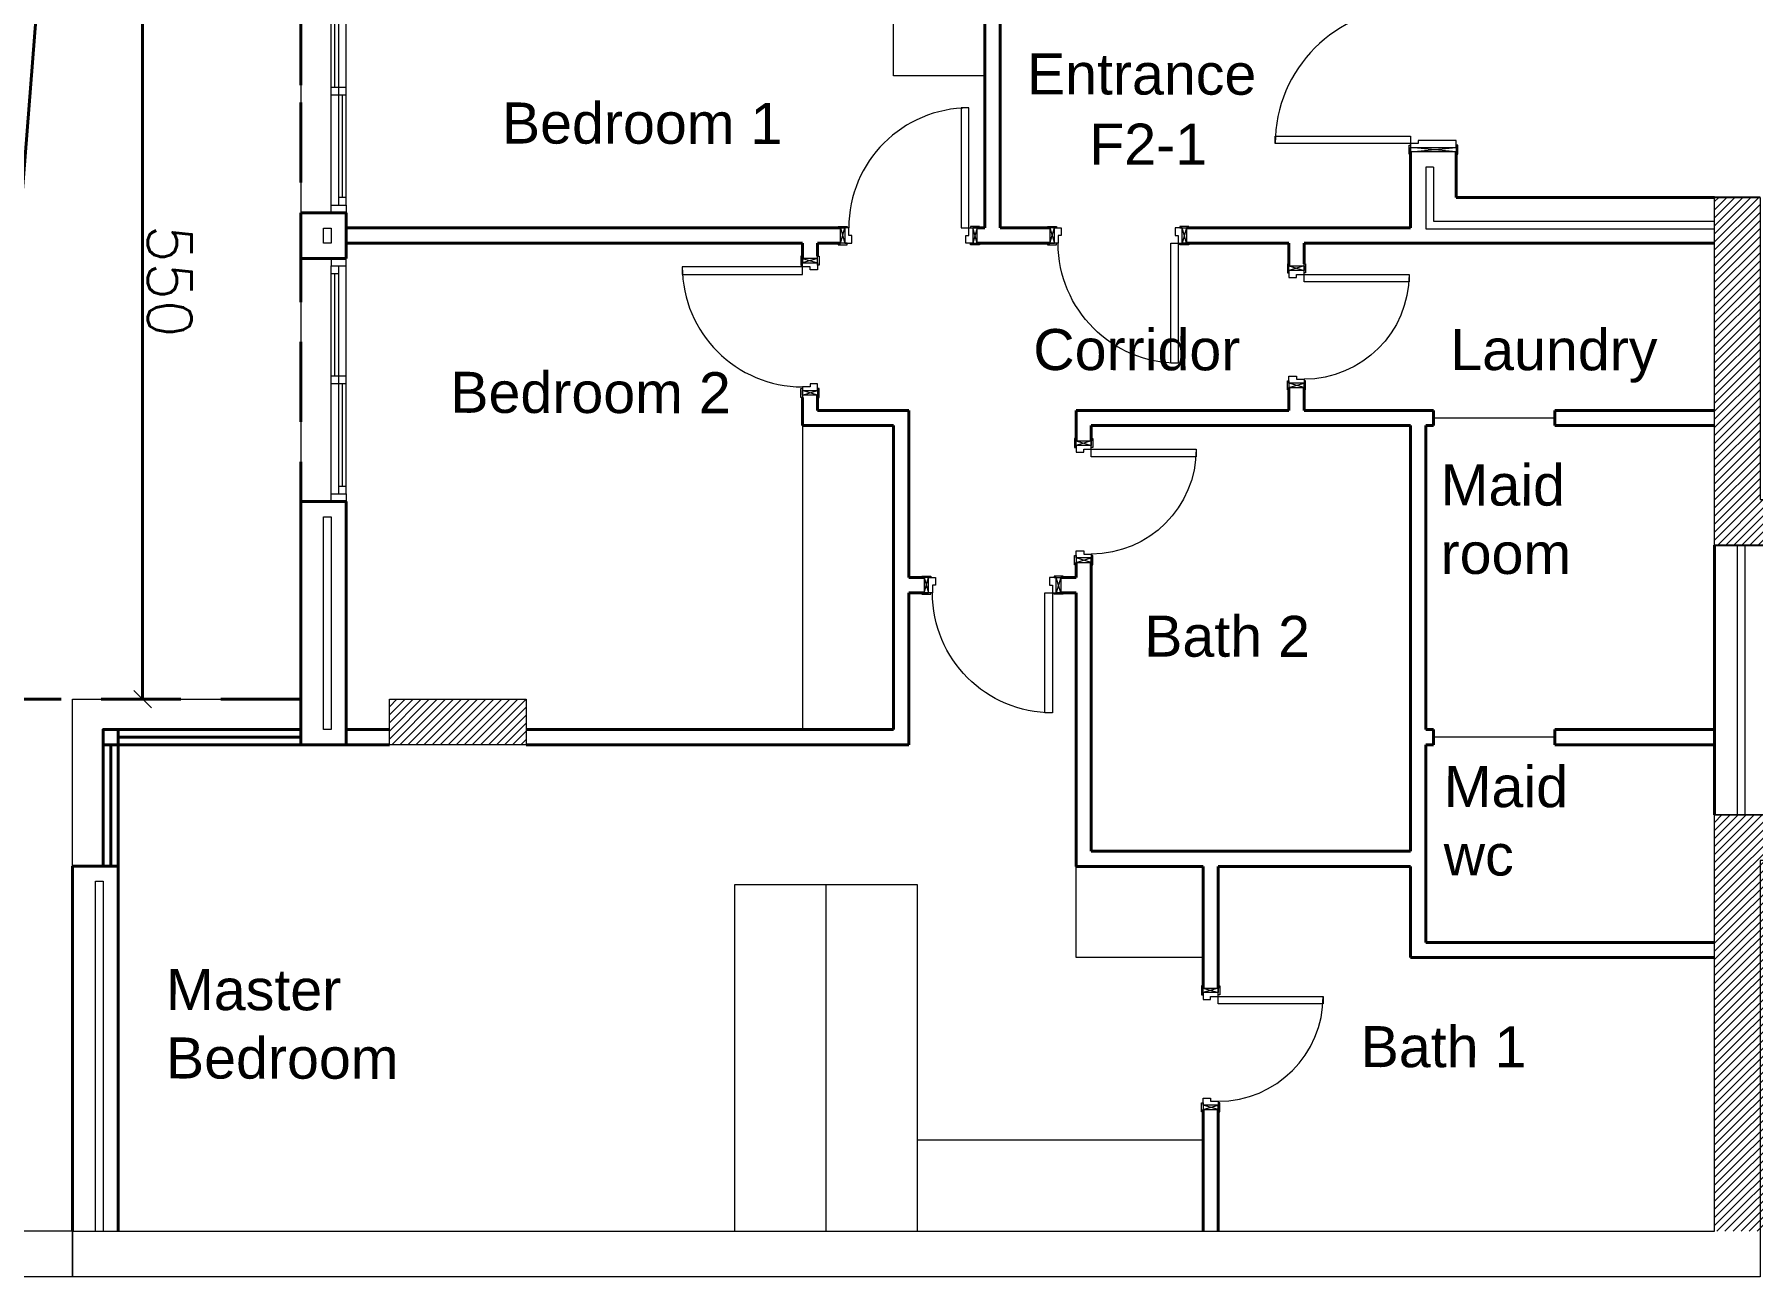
# Model space of a CAD drawing. Header units: metres. Extents: x -322116 to -321123, y -26723 to -26468.
# Drawn here: x -321471.56 to -321460.26, y -26556.87 to -26548.68 of the extents above; entities that cross this region are included whole.
import ezdxf

# ---------------------------------------------------------------- set-up
doc = ezdxf.new("R2010")
doc.units = ezdxf.units.M
doc.header["$LTSCALE"] = 7
doc.header["$MEASUREMENT"] = 0
doc.header["$PDMODE"] = 34
doc.header["$PDSIZE"] = 0.5
for name, pattern in [('1363-TXX-A-XXX-Plots layouts-R02$0$HIDDEN', [0.375, 0.25, -0.125]), ('DASHED', [0.75, 0.5, -0.25]), ('Hidden', [9.524999999999995, 6.349999999999998, -3.174999999999998])]:
    doc.linetypes.add(name, pattern=pattern)
doc.layers.add('22-1-14-ROAD P2PFGC', color=5, linetype='Continuous')
for name, color, linetype, lineweight in [('A--GLAZ', 132, 'Continuous', 5), ('A-ANNO-TXT3', 6, 'Continuous', 30), ('A-DOOR', 134, 'Continuous', 18), ('A-FLOR-HIDN', 9, 'Hidden', 13), ('A-FURN-FIXT', 114, 'Continuous', 9), ('A-GRID-DIMS', 142, 'Continuous', 9), ('A-PATT', 8, 'Continuous', 5), ('A-WALL-BLWO', 7, 'Continuous', 40), ('L-Structure', 5, 'Continuous', 15), ('PATT-CONC', 8, 'Continuous', 9), ('XREF-W09-A-ELEV04$0$A--SECT-TILE', 32, 'Continuous', 5)]:
    doc.layers.add(name, color=color, linetype=linetype, lineweight=lineweight)
doc.styles.add('EG_SIMPLEX', font='SIMPLEX.shx')
doc.styles.get("Standard").update_dxf_attribs({"font": 'romans.shx', "height": 0.5})
doc.dimstyles.new('ERGA-M-0200', dxfattribs={"dimscale": 1.15, "dimtxt": 0.2, "dimasz": 0.2, "dimexe": 0.1, "dimexo": 0.1, "dimgap": 0.06, "dimtad": 1, "dimdec": 1, "dimlfac": 100, "dimrnd": 5, "dimdsep": 46, "dimtxsty": 'EG_SIMPLEX', "dimblk1": 'OBLIQUE', "dimblk2": 'OBLIQUE', "dimsah": 1, "dimcen": 0.3, "dimclrd": 256, "dimclre": 256, "dimclrt": 2, "dimadec": 0, "dimazin": 0, "dimtfac": 1, "dimtdec": 1, "dimtix": 1, "dimtmove": 2, "dimatfit": 3, "dimldrblk": 'OBLIQUE', "dimfxl": 1, "dimtolj": 1, "dimtzin": 0, "dimarcsym": 0})

# ---------------------------------------------------------------- blocks, each defined once
blk = doc.blocks.new('plot limit')
at = {"color": 5, "linetype": 'DASHED', "ltscale": 0.5}
blk.add_lwpolyline([(-321703.4828878448, -26753.86588130182), (-321705.0008411783, -26724.01061953767), (-321711.8379519616, -26724.57260549907), (-321722.2069098112, -26724.9338021102), (-321726.106961773, -26724.92804324097), (-321730.0750071636, -26724.73134530149), (-321732.3892933937, -26754.27359356594)], dxfattribs=at)
blk = doc.blocks.new('*U571')
for p, q in [((-250.0000000000001, -50.00000000000009), (-220.0000000000001, -150.0000000661767)), ((-250.0000000000001, -150.0000000661767), (-220.0000000000001, -50.00000000000009)), ((549.9999999999999, -50.00000000000006), (519.9999999999999, -150.0000000661767)), ((549.9999999999999, -150.0000000661767), (519.9999999999999, -50.00000000000006))]:
    blk.add_line(p, q)
for points in [[(444.9999999999999, 639.9999999999999), (445, -50.00000000000009), (494.9999999999999, -50.00000000000006), (494.9999999999998, 639.9999999999999)], [(-265.0000000000001, -40.00000000000009), (-205.0000000000001, -40.00000000000009), (-205.0000000000001, -50.00000000000009), (-265.0000000000001, -50.00000000000009)], [(-220.0000000000001, -150.0000000661767), (-250.0000000000001, -150.0000000661767), (-250.0000000000001, -50.00000000000009), (-220.0000000000001, -50.00000000000009)], [(-195.0000000000001, -50), (-220.0000000000001, -50.00000000000003), (-220.0000000000001, -150.0000000661767), (-175.0000000000001, -150.0000000661767), (-175.0000000000001, -100), (-195.0000000000001, -100), (-195.0000000000001, -50.00000000000006)], [(494.9999999999999, -50.00000000000003), (519.9999999999999, -50.00000000000003), (519.9999999999999, -150.0000000661767), (474.9999999999999, -150.0000000661767), (474.9999999999999, -100), (494.9999999999999, -100), (494.9999999999999, -50.00000000000006)], [(564.9999999999999, -40.00000000000006), (504.9999999999999, -40.00000000000006), (504.9999999999999, -50.00000000000006), (564.9999999999999, -50.00000000000006)], [(519.9999999999999, -150.0000000661767), (549.9999999999999, -150.0000000661767), (549.9999999999999, -50.00000000000006), (519.9999999999999, -50.00000000000006)], [(-265.0000000000001, -160.0000000661767), (-205.0000000000001, -160.0000000661767), (-205.0000000000001, -150.0000000661767), (-265.0000000000001, -150.0000000661767)], [(564.9999999999999, -160.0000000661767), (504.9999999999999, -160.0000000661767), (504.9999999999999, -150.0000000661767), (564.9999999999999, -150.0000000661767)]]:
    blk.add_lwpolyline(points, close=True)
blk.add_arc((495, -50.00000000000004), 690, 90, 180)
blk = doc.blocks.new('*U572')
for p, q in [((-350.0000000000001, -50.00000000000009), (-320.0000000000001, -150.0000000661767)), ((-350.0000000000001, -150.0000000661767), (-320.0000000000001, -50.00000000000009)), ((549.9999999999999, -50.00000000000006), (519.9999999999999, -150.0000000661767)), ((549.9999999999999, -150.0000000661767), (519.9999999999999, -50.00000000000006))]:
    blk.add_line(p, q)
for points in [[(444.9999999999999, 739.9999999999999), (445, -50.00000000000009), (494.9999999999999, -50.00000000000006), (494.9999999999998, 739.9999999999999)], [(-365.0000000000001, -40.00000000000009), (-305.0000000000001, -40.00000000000009), (-305.0000000000001, -50.00000000000009), (-365.0000000000001, -50.00000000000009)], [(-320.0000000000001, -150.0000000661767), (-350.0000000000001, -150.0000000661767), (-350.0000000000001, -50.00000000000009), (-320.0000000000001, -50.00000000000009)], [(-295.0000000000001, -50), (-320.0000000000001, -50.00000000000003), (-320.0000000000001, -150.0000000661767), (-275.0000000000001, -150.0000000661767), (-275.0000000000001, -100), (-295.0000000000001, -100), (-295.0000000000001, -50.00000000000006)], [(494.9999999999999, -50.00000000000003), (519.9999999999999, -50.00000000000003), (519.9999999999999, -150.0000000661767), (474.9999999999999, -150.0000000661767), (474.9999999999999, -100), (494.9999999999999, -100), (494.9999999999999, -50.00000000000006)], [(564.9999999999999, -40.00000000000006), (504.9999999999999, -40.00000000000006), (504.9999999999999, -50.00000000000006), (564.9999999999999, -50.00000000000006)], [(519.9999999999999, -150.0000000661767), (549.9999999999999, -150.0000000661767), (549.9999999999999, -50.00000000000006), (519.9999999999999, -50.00000000000006)], [(-365.0000000000001, -160.0000000661767), (-305.0000000000001, -160.0000000661767), (-305.0000000000001, -150.0000000661767), (-365.0000000000001, -150.0000000661767)], [(564.9999999999999, -160.0000000661767), (504.9999999999999, -160.0000000661767), (504.9999999999999, -150.0000000661767), (564.9999999999999, -150.0000000661767)]]:
    blk.add_lwpolyline(points, close=True)
blk.add_arc((495, -50.00000000000004), 790.0000000000001, 90, 180)
blk = doc.blocks.new('*U64')
for p, q in [((-200.0000000596045, 2.84e-14), (-170.0000000596045, -299.9999999999999)), ((-200.0000000596045, -299.9999999999999), (-170.0000000596045, 2.84e-14)), ((799.9999999403955, 2.84e-14), (769.9999999403955, -299.9999999999999)), ((799.9999999403955, -299.9999999999999), (769.9999999403955, 2.84e-14))]:
    blk.add_line(p, q)
for points in [[(-95.00000005960442, 890), (-95.00000005960464, 0), (-145.0000000596045, 0), (-145.0000000596044, 890)], [(-215.0000000596045, 10.00000000000003), (-155.0000000596045, 10), (-155.0000000596045, 0), (-215.0000000596045, 2.84e-14)], [(-170.0000000596045, -299.9999999999999), (-200.0000000596045, -299.9999999999999), (-200.0000000596045, 2.84e-14), (-170.0000000596045, 2.84e-14)], [(-145.0000000596045, 2.84e-14), (-170.0000000596045, 5.68e-14), (-170.0000000596045, -299.9999999999999), (-125.0000000596045, -300), (-125.0000000596045, -49.99999999999997), (-145.0000000596045, -49.99999999999997), (-145.0000000596045, 0)], [(744.9999999403955, 8.53e-14), (769.9999999403955, 8.53e-14), (769.9999999403955, -299.9999999999999), (724.9999999403955, -299.9999999999999), (724.9999999403955, -49.99999999999997), (744.9999999403955, -49.99999999999991), (744.9999999403955, 2.84e-14)], [(814.9999999403955, 10.00000000000003), (754.9999999403955, 10.00000000000003), (754.9999999403955, 2.84e-14), (814.9999999403955, 2.84e-14)], [(769.9999999403955, -299.9999999999999), (799.9999999403955, -299.9999999999999), (799.9999999403955, 2.84e-14), (769.9999999403955, 2.84e-14)], [(-215.0000000596045, -309.9999999999999), (-155.0000000596045, -310), (-155.0000000596045, -300), (-215.0000000596045, -299.9999999999999)], [(814.9999999403955, -309.9999999999999), (754.9999999403955, -309.9999999999999), (754.9999999403955, -299.9999999999999), (814.9999999403955, -299.9999999999999)]]:
    blk.add_lwpolyline(points, close=True)
blk.add_arc((-145.0000000596046, 3.67e-14), 889.9999999999998, 7e-15, 90)
blk = doc.blocks.new('*U574')
for p, q in [((49.99999999999982, 100.0000000000014), (1549.999999999999, 100.0000000000014)), ((49.99999999999982, 50.00000000000072), (1549.999999999999, 50.00000000000072)), ((49.99999999999982, 0), (1549.999999999999, 0)), ((100.0000000000014, -1.4069e-12), (99.99999999999963, 49.99999999999574)), ((100.0000000000014, 25.00000000000071), (775.0000000000014, 25.00000000000071)), ((774.9999999999995, 0), (774.9999999999995, 100.0000000000014)), ((825.0000000000005, 0), (825.0000000000005, 100.0000000000014)), ((825.0000000000005, 74.99999999999787), (1499.999999999998, 74.99999999999787)), ((1499.999999999998, 100), (1499.999999999998, 49.99999999999928))]:
    blk.add_line(p, q)
for points in [[(0, 100.0000000000014), (49.99999999999982, 100.0000000000014), (49.99999999999982, 0), (0, 0)], [(1600, 100.0000000000014), (1549.999999999999, 100.0000000000014), (1549.999999999999, 0), (1600, 0)]]:
    blk.add_lwpolyline(points)
blk = doc.blocks.new('_OBLIQUE')
at = {"color": 0, "linetype": 'ByBlock'}
blk.add_line((-0.5, -0.5), (0.5, 0.5), dxfattribs=at)
blk = doc.blocks.new('*D37')
at = {"layer": 'A-GRID-DIMS', "lineweight": -2, "transparency": 16777216}
for p, q in [((-321638.9385946017, -26572.05282682848), (-321639.6223874806, -26572.05282682848)), ((-321639.5073874806, -26572.05282682848), (-321639.5073874806, -26576.55282682848))]:
    blk.add_line(p, q, dxfattribs=at)
at = {"layer": 'Defpoints', "color": 0, "transparency": 16777216}
for p in [(-321638.8235946017, -26572.05282682863), (-321639.5073874801, -26576.55282682863), (-321639.5073874806, -26576.55282682863)]:
    blk.add_point(p, dxfattribs=at)
at = {"layer": 'A-GRID-DIMS', "lineweight": -2, "transparency": 16777216, "xscale": 0.115, "yscale": 0.115, "zscale": 0.115}
for p, rotation in [((-321639.5073874806, -26572.05282682848), 90), ((-321639.5073874806, -26576.55282682848), 270)]:
    blk.add_blockref('_OBLIQUE', p, dxfattribs=dict(at, rotation=rotation))
at = {"layer": 'A-GRID-DIMS', "color": 2, "transparency": 16777216, "insert": (-321639.6856374805, -26574.30282682848), "char_height": 0.2875, "attachment_point": 5, "rotation": 89.99999999999999, "style": 'EG_SIMPLEX'}
blk.add_mtext('\\A1;450', dxfattribs=at)
blk = doc.blocks.new('*D38')
at = {"layer": 'A-GRID-DIMS', "lineweight": -2, "transparency": 16777216}
for p, q in [((-321640.3980726585, -26573.29559776972), (-321640.3980726585, -26572.97773420158)), ((-321634.8980726585, -26573.29559776972), (-321634.8980726585, -26572.97773420158)), ((-321640.3980726585, -26573.09273420159), (-321634.8980726585, -26573.09273420159))]:
    blk.add_line(p, q, dxfattribs=at)
at = {"layer": 'Defpoints', "color": 0, "transparency": 16777216}
for p in [(-321634.8980726585, -26573.09273420164), (-321640.3980726585, -26573.41059776978), (-321634.8980726585, -26573.41059776978)]:
    blk.add_point(p, dxfattribs=at)
at = {"layer": 'A-GRID-DIMS', "lineweight": -2, "transparency": 16777216, "xscale": 0.115, "yscale": 0.115, "zscale": 0.115, "rotation": 180}
blk.add_blockref('_OBLIQUE', (-321640.3980726585, -26573.09273420159), dxfattribs=at)
at = {"layer": 'A-GRID-DIMS', "lineweight": -2, "transparency": 16777216, "xscale": 0.115, "yscale": 0.115, "zscale": 0.115}
blk.add_blockref('_OBLIQUE', (-321634.8980726585, -26573.09273420159), dxfattribs=at)
at = {"layer": 'A-GRID-DIMS', "color": 2, "transparency": 16777216, "insert": (-321637.6480726585, -26572.91448420158), "char_height": 0.2875, "attachment_point": 5, "style": 'EG_SIMPLEX'}
blk.add_mtext('\\A1;550', dxfattribs=at)
blk = doc.blocks.new('*U66')
for p, q in [((-250.0000000000001, -50.00000000000006), (-220.0000000000001, -150.000000066176)), ((-250.0000000000001, -150.000000066176), (-220.0000000000001, -50.00000000000006)), ((549.9999999999999, -50.00000000000009), (519.9999999999999, -150.000000066176)), ((549.9999999999999, -150.000000066176), (519.9999999999999, -50.00000000000009))]:
    blk.add_line(p, q)
for points in [[(-145.0000000000001, 639.9999999999999), (-145.0000000000002, -50.00000000000009), (-195.0000000000001, -50.00000000000006), (-195, 639.9999999999999)], [(-265.0000000000001, -40.00000000000006), (-205.0000000000001, -40.00000000000006), (-205.0000000000001, -50.00000000000006), (-265.0000000000001, -50.00000000000006)], [(-220.0000000000001, -150.000000066176), (-250.0000000000001, -150.000000066176), (-250.0000000000001, -50.00000000000006), (-220.0000000000001, -50.00000000000006)], [(-195.0000000000001, -50.00000000000003), (-220.0000000000001, -50.00000000000003), (-220.0000000000001, -150.000000066176), (-175.0000000000001, -150.000000066176), (-175.0000000000001, -100), (-195.0000000000001, -100), (-195.0000000000001, -50.00000000000006)], [(494.9999999999999, -50), (519.9999999999999, -50.00000000000003), (519.9999999999999, -150.000000066176), (474.9999999999999, -150.000000066176), (474.9999999999999, -100), (494.9999999999999, -100), (494.9999999999999, -50.00000000000006)], [(564.9999999999999, -40.00000000000009), (504.9999999999999, -40.00000000000009), (504.9999999999999, -50.00000000000009), (564.9999999999999, -50.00000000000009)], [(519.9999999999999, -150.000000066176), (549.9999999999999, -150.000000066176), (549.9999999999999, -50.00000000000009), (519.9999999999999, -50.00000000000009)], [(-265.0000000000001, -160.000000066176), (-205.0000000000001, -160.000000066176), (-205.0000000000001, -150.000000066176), (-265.0000000000001, -150.000000066176)], [(564.9999999999999, -160.000000066176), (504.9999999999999, -160.000000066176), (504.9999999999999, -150.000000066176), (564.9999999999999, -150.000000066176)]]:
    blk.add_lwpolyline(points, close=True)
blk.add_arc((-195.0000000000002, -50.00000000000004), 690, 7e-15, 90)
blk = doc.blocks.new('block')
at = {"layer": 'PATT-CONC', "transparency": 33554610}
h = blk.add_hatch(dxfattribs=at)
h.set_pattern_fill('ANSI31', color=8, scale=0.3)
h.set_pattern_definition([(45, (0, 0), (-0.0265165042944955, 0.0265165042944955), [])])
edge = h.paths.add_edge_path()
edge.add_line((-321666.3118231704, -26556.55811468873), (-321655.5118411793, -26556.55811468873))
edge.add_line((-321655.5118411793, -26556.55811468873), (-321655.5118411793, -26553.81978815963))
edge.add_line((-321655.5118411793, -26553.81978815963), (-321653.5118280913, -26553.81978815969))
edge.add_line((-321653.5118280913, -26553.81978815969), (-321653.5118280913, -26552.04475867343))
edge.add_line((-321653.5118280913, -26552.04475867343), (-321655.5118411793, -26552.04475867343))
edge.add_line((-321655.5118411793, -26552.04475867343), (-321655.5118411793, -26549.75811468926))
edge.add_line((-321655.5118411793, -26549.75811468926), (-321655.2118411793, -26549.75811468926))
edge.add_line((-321655.2118411793, -26549.75811468926), (-321655.2118411793, -26551.74475867344))
edge.add_line((-321655.2118411793, -26551.74475867344), (-321653.5118129095, -26551.74475867343))
edge.add_line((-321653.5118129095, -26551.74475867343), (-321653.5118129095, -26549.75811468927))
edge.add_line((-321653.5118129095, -26549.75811468927), (-321653.2118411793, -26549.75811468926))
edge.add_line((-321653.2118411793, -26549.75811468926), (-321653.2118411793, -26553.81978815928))
edge.add_line((-321653.2118411793, -26553.81978815928), (-321650.8518417762, -26553.81978815928))
edge.add_line((-321650.8518417762, -26553.81978815928), (-321650.8514241785, -26549.75811468891))
edge.add_line((-321650.8514241785, -26549.75811468891), (-321650.5518417747, -26549.75811468904))
edge.add_line((-321650.5518417747, -26549.75811468904), (-321650.5518417748, -26554.11978786504))
edge.add_line((-321650.5518417748, -26554.11978786504), (-321651.4424008335, -26554.11978786504))
edge.add_line((-321651.4424008335, -26554.11978786504), (-321651.4424008333, -26556.55811468867))
edge.add_line((-321651.4424008333, -26556.55811468867), (-321642.2602614547, -26556.55811468829))
h = blk.add_hatch(dxfattribs=at)
h.set_pattern_fill('ANSI31', color=8, scale=0.3)
h.set_pattern_definition([(45, (130, 0), (-0.0265165042944955, 0.0265165042944955), [])])
h.paths.add_polyline_path([(-321663.3289088202, -26553.05811468675), (-321664.2289088167, -26553.05811468675), (-321664.2289088177, -26553.35811469617), (-321663.3289088202, -26553.35811468901)])
at = {"layer": 'L-Structure'}
blk.add_line((-321666.3118231704, -26556.55811468873), (-321666.3118231704, -26556.85811468866), dxfattribs=at)
for points in [[(-321666.3118231704, -26556.55811468873), (-321655.5118411793, -26556.55811468873), (-321655.5118411793, -26553.81978815963), (-321653.5118280913, -26553.81978815969), (-321653.5118280913, -26552.04475867343), (-321655.5118411793, -26552.04475867343), (-321655.5118411793, -26549.75811468926), (-321655.2118411793, -26549.75811468926), (-321655.2118411793, -26551.74475867344), (-321653.5118129095, -26551.74475867343), (-321653.5118129095, -26549.75811468927), (-321653.2118411793, -26549.75811468926), (-321653.2118411793, -26553.81978815928), (-321650.8518417762, -26553.81978815928), (-321650.8514241785, -26549.75811468891), (-321650.5518417747, -26549.75811468904), (-321650.5518417748, -26554.11978786504), (-321651.4424008335, -26554.11978786504), (-321651.4424008333, -26556.55811468867), (-321642.2602614547, -26556.55811468829)], [(-321642.2602614548, -26556.85811468841), (-321651.7524008335, -26556.85811468867), (-321651.7424008333, -26554.11978815927), (-321655.2118411793, -26554.11978815933), (-321655.2118411793, -26556.85811468872), (-321666.3118231704, -26556.85811468866)]]:
    blk.add_lwpolyline(points, dxfattribs=at)
at = {"layer": 'L-Structure', "elevation": 1.896158e-10}
blk.add_lwpolyline([(-321663.3289088202, -26553.05811468675), (-321663.3289088202, -26553.35811468901), (-321664.2289088177, -26553.35811469617), (-321664.2289088167, -26553.05811468675)], close=True, dxfattribs=at)
blk = doc.blocks.new('c112')
at = {"layer": 'A-WALL-BLWO', "linetype": '1363-TXX-A-XXX-Plots layouts-R02$0$HIDDEN', "lineweight": -2, "ltscale": 0.3}
blk.add_lwpolyline([(-321640.3980726585, -26572.05282682861), (-321634.8980726585, -26572.05282682861), (-321634.8980726585, -26576.55282682861), (-321640.3980726585, -26576.55282682861), (-321640.3980726585, -26572.05282682861)], dxfattribs=at)
at = {"layer": 'A-GRID-DIMS'}
dim = blk.add_linear_dim(base=(-321639.5073874806, -26576.55282682863), p1=(-321638.8235946016, -26572.05282682861), p2=(-321639.50738748, -26576.55282682861), angle=90, dimstyle='ERGA-M-0200', override={"dimtxt": 0.25, "dimasz": 0.1, "dimgap": 0.03, "dimfxl": 100}, dxfattribs=at)
dim.commit()
dim.dimension.update_dxf_attribs({"geometry": '*D37', "text_midpoint": (-321639.6856374805, -26574.30282682853)})
dim = blk.add_linear_dim(base=(-321634.8980726585, -26573.09273420164), p1=(-321640.3980726585, -26573.41059776978), p2=(-321634.8980726585, -26573.41059776978), dimstyle='ERGA-M-0200', override={"dimtxt": 0.25, "dimasz": 0.1, "dimgap": 0.03, "dimfxl": 100}, dxfattribs=at)
dim.commit()
dim.dimension.update_dxf_attribs({"geometry": '*D38', "text_midpoint": (-321637.6480726585, -26572.91448420164)})
blk = doc.blocks.new('building')
at = {"layer": '22-1-14-ROAD P2PFGC'}
for p, q in [((-321720.2118411793, -26549.75811468926, 1.544242423e-07), (-321720.5118411793, -26549.75811468926, 1.544242423e-07)), ((-321720.5118411793, -26552.04475867343, 1.544242423e-07), (-321718.5118280913, -26552.04475867343, 1.544242423e-07))]:
    blk.add_line(p, q, dxfattribs=at)
at = {"layer": 'A-DOOR'}
for p, q in [((-321722.3618350098, -26551.20811468782, -1.935111413e-07), (-321721.5618350098, -26551.20811468782, -3.133304745e-07)), ((-321721.5618350098, -26553.30811468728, -3.133304745e-07), (-321722.3618350098, -26553.30811468728, -1.935111413e-07))]:
    blk.add_line(p, q, dxfattribs=at)
at = {"layer": 'A-FLOR-HIDN', "linetype": 'ByBlock', "ltscale": 0.1}
for p, q in [((-321729.8118355877, -26548.25811511494), (-321729.8118355821, -26549.85837253102)), ((-321729.8118355821, -26550.15785684658), (-321729.8118355765, -26551.75785684656))]:
    blk.add_line(p, q, dxfattribs=at)
blk.add_lwpolyline([(-321731.3118231704, -26554.15625749092), (-321731.3118231705, -26553.05811468902), (-321729.811835582, -26553.05811468903)], dxfattribs=at)
at = {"layer": 'A-FURN-FIXT'}
for p, q in [((-321726.5118355865, -26551.25811468699), (-321726.5118355865, -26553.25811468897)), ((-321723.8768385593, -26555.95811468892, 4.834754297e-07), (-321725.7568355885, -26555.95811468889, -9.94340256e-08))]:
    blk.add_line(p, q, dxfattribs=at)
for points in [[(-321725.3118355865, -26548.95811468903), (-321725.9118355865, -26548.95811468903), (-321725.9118355865, -26546.75811468904)], [(-321726.9568355884, -26556.55811468887), (-321726.9568355883, -26554.27811468884), (-321725.7568355884, -26554.27811468884), (-321725.7568355885, -26556.55811468887)], [(-321726.3568355884, -26554.27811468884), (-321726.3568355885, -26556.55811468887)]]:
    blk.add_lwpolyline(points, dxfattribs=at)
blk.add_lwpolyline([(-321723.8768385588, -26554.7581146769), (-321724.7118385587, -26554.7581146769), (-321724.7118385595, -26554.1581146769), (-321723.8768385596, -26554.15811468893)], close=True, dxfattribs=at)
at = {"layer": 'A-PATT'}
blk.add_line((-321731.3118231704, -26556.85811468866), (-321735.2113091319, -26556.85811468866), dxfattribs=at)
blk.add_lwpolyline([(-321731.3118231704, -26556.55811468873), (-321735.1878076752, -26556.55811468873)], dxfattribs=at)
at = {"layer": 'A-WALL-BLWO'}
for p, q in [((-321725.2118355864, -26549.95811468875), (-321725.2118355863, -26546.65811468905)), ((-321725.3118355866, -26549.95811468875), (-321725.3118355864, -26546.75811468904)), ((-321722.5118350083, -26549.45811469044, -3.33443154e-07), (-321722.5118350083, -26549.95811468892, -2.142678e-07)), ((-321722.2118350083, -26549.45811469044, -3.783753755e-07), (-321722.2118350083, -26549.75811468891, -3.783753755e-07)), ((-321729.8118355877, -26550.15785684699), (-321729.8118355876, -26549.85837253143)), ((-321729.8118355877, -26549.85837253143), (-321729.5118355877, -26549.85837253143)), ((-321729.5118355877, -26549.85837253143), (-321729.5118355877, -26550.15785684658)), ((-321729.5118355821, -26549.95811468905), (-321726.261835587, -26549.95811468905, -1.63775338e-08)), ((-321725.3618355872, -26549.95811468905, -2.03131378e-08), (-321725.3118355866, -26549.95811468905, -2.05315586e-08)), ((-321724.8846974364, -26549.95811468876), (-321725.2118355864, -26549.95811468875)), ((-321722.5118349936, -26549.95811468892), (-321723.9846974363, -26549.95811468883)), ((-321726.5118355865, -26550.05811468863), (-321729.5118355877, -26550.05811468846)), ((-321726.2618355871, -26550.05811468868), (-321726.4118355865, -26550.05811468864)), ((-321724.8846974363, -26550.05811468876), (-321725.3618355872, -26550.05811468873)), ((-321723.3118349937, -26550.05811468888), (-321723.9846974364, -26550.05811468884)), ((-321723.3118349921, -26550.20811468853, 4.8456751e-09), (-321723.3118349936, -26550.0581146889, 3.5980861e-08)), ((-321720.5118411793, -26550.05811468901), (-321723.2118350032, -26550.05811468888)), ((-321723.2118349932, -26550.19311469543, 6.16244051e-08), (-321723.2118350032, -26550.0581146889, 7.34349896e-08)), ((-321729.8118355877, -26550.15785684699), (-321729.5118355877, -26550.15785684699)), ((-321723.3118349834, -26551.15811468711, -1.923438356e-07), (-321723.3118349848, -26551.00811468821, -1.612086498e-07)), ((-321723.2118349225, -26551.15811468713, -2.27993979e-08), (-321723.2118349335, -26551.0081147153, -9.6765293e-09)), ((-321726.5118355865, -26551.25811468699), (-321726.5118355865, -26551.07311468902)), ((-321726.4118355865, -26551.15811468701), (-321726.4118355865, -26551.05811468898)), ((-321725.8118355864, -26551.15811468691, 9.1177484e-08), (-321726.4118355865, -26551.15811468685, 1.363895712e-07)), ((-321725.8118355865, -26552.25811468692), (-321725.8118355864, -26551.15811468691)), ((-321723.3118349833, -26551.15811468711, -9.72062581e-08), (-321724.7118384788, -26551.15811468702, 8.2888754e-09)), ((-321724.7118384842, -26551.35811470881, -4.846694495e-07), (-321724.7118384787, -26551.15811468701, -5.205708928e-07)), ((-321722.3618350099, -26551.15811468719, -1.687920608e-07), (-321723.2118349225, -26551.15811468712, -1.047416105e-07)), ((-321722.3618350099, -26551.15811468719, -1.657779194e-07), (-321722.3618350096, -26551.25811468728, -1.657779194e-07)), ((-321721.5618350095, -26551.15811468713, -1.657779194e-07), (-321720.5118411793, -26551.15811468699, -1.657779194e-07)), ((-321721.5618350095, -26551.15811468713, -1.657779194e-07), (-321721.5618350095, -26551.25811468728, -1.657779194e-07)), ((-321725.9118355865, -26551.25811468697, 3.38231442e-08), (-321726.5118355865, -26551.2581146869, 4.94338618e-08)), ((-321725.9118355865, -26553.25811468897), (-321725.9118355865, -26551.25811468699)), ((-321722.5118349222, -26551.25811468728, -5.46376062e-08), (-321724.6118385564, -26551.25811468712)), ((-321724.6118385564, -26551.35811468713), (-321724.6118385564, -26551.25811468712)), ((-321722.5118349979, -26554.05811468895), (-321722.5118349222, -26551.25811468727, -1.055495061e-07)), ((-321722.411835011, -26551.25811468728, -1.657779194e-07), (-321722.3618350096, -26551.25811468728, -1.657779194e-07)), ((-321722.4118349748, -26553.25811468729, 1.341976343e-07), (-321722.4118350077, -26551.25811468728, -5.75132617e-08)), ((-321721.56183501, -26551.25811468728, -1.657779194e-07), (-321720.5118411793, -26551.25811468721, -1.657779194e-07)), ((-321729.8118355877, -26553.35811468896), (-321729.8118355821, -26551.75785684697)), ((-321729.8118355821, -26551.75785684697), (-321729.5118355821, -26551.75785684697)), ((-321729.5118355821, -26551.75785684697), (-321729.5118355877, -26553.35811468901)), ((-321720.5118411793, -26553.81978815929, 1.544242423e-07), (-321720.5118411793, -26552.04475867343, 1.544242423e-07)), ((-321724.7118385084, -26552.25811468699, -3.231129763e-07), (-321724.7118385056, -26552.15811467189, -3.410636987e-07)), ((-321724.6118385565, -26554.05811468866), (-321724.6118385565, -26552.15811468706)), ((-321725.7118355478, -26552.25811468691, 8.36421332e-08), (-321725.8118355864, -26552.25811468691, 9.1177484e-08)), ((-321724.7118385084, -26552.25811468699, 8.2888777e-09), (-321724.8118355454, -26552.25811468699, 1.58240023e-08)), ((-321725.8118355866, -26553.35811468901), (-321725.8118355866, -26552.35811468698)), ((-321725.7118355454, -26552.35811468698, 2.86195706e-08), (-321725.8118355865, -26552.35811468698, 3.12213579e-08)), ((-321724.7118384815, -26552.3581146871, 2.6017843e-09), (-321724.8118355478, -26552.35811468709, 5.2034943e-09)), ((-321724.7118385595, -26554.15811468892, 1.7950698e-08), (-321724.7118385111, -26552.35811468709, -3.051622566e-07)), ((-321729.5118355821, -26553.25811468898), (-321729.2289088167, -26553.25811468898)), ((-321728.3289088202, -26553.25811468898), (-321725.9118355865, -26553.25811468897)), ((-321722.411835011, -26553.25811468729, -1.657779194e-07), (-321722.3618350098, -26553.25811468729, -1.657779194e-07)), ((-321722.3618350098, -26553.35811468727, -1.935111413e-07), (-321722.3618350098, -26553.25811468729, -1.935111413e-07)), ((-321721.5618350098, -26553.25811468729, -1.657779194e-07), (-321720.5118411793, -26553.25811468729, -1.657779194e-07)), ((-321721.5618350098, -26553.25811468729, -3.133304745e-07), (-321721.5618350098, -26553.35811468727, -3.133304745e-07)), ((-321729.5118355877, -26553.35811468901), (-321729.8118355877, -26553.35811468896)), ((-321729.5118355822, -26553.35811468901), (-321729.2289088177, -26553.35811468901)), ((-321728.3289088202, -26553.35811468901), (-321725.8118355866, -26553.35811468901)), ((-321722.4118349517, -26554.6581146873, 2.683952616e-07), (-321722.4118349731, -26553.35811468726, 1.437831791e-07)), ((-321722.411835011, -26553.35811468727, -1.657779194e-07), (-321722.3618350098, -26553.35811468727, -1.657779194e-07)), ((-321721.5618350098, -26553.35811468727, -1.657779194e-07), (-321720.5118411793, -26553.35811468727, -1.657779194e-07)), ((-321724.6118385565, -26554.05811468866), (-321722.5118349978, -26554.05811468895)), ((-321731.3118231704, -26554.15625749092), (-321731.0118231704, -26554.15625749063)), ((-321731.3118231704, -26556.55811468873), (-321731.3118231704, -26554.15625749092)), ((-321731.0118231704, -26554.15625749063), (-321731.0118231706, -26556.55811468873)), ((-321724.7118385595, -26554.15811468892), (-321723.8768385592, -26554.15811468892)), ((-321723.8768385593, -26554.95811468888), (-321723.8768385592, -26554.15811468892)), ((-321723.7768385592, -26554.95811468887), (-321723.7768385592, -26554.15811468892)), ((-321723.7768385592, -26554.15811468892), (-321722.5118349979, -26554.15811468893)), ((-321722.5118349979, -26554.75811468727), (-321722.5118349979, -26554.15811468893)), ((-321722.5118349979, -26554.75811468727, -1.657779194e-07), (-321720.5118411793, -26554.75811468727, -1.657779194e-07)), ((-321722.4118349549, -26554.6581146873, -1.657779194e-07), (-321720.5118411793, -26554.65811468723, -1.657779194e-07)), ((-321723.8768385593, -26556.55811468889), (-321723.8768385593, -26555.75811468886)), ((-321723.7768385594, -26556.55811468889), (-321723.7768385593, -26555.75811468884))]:
    blk.add_line(p, q, dxfattribs=at)
at = {"layer": 'A-WALL-BLWO', "elevation": 1.259267037e-07}
blk.add_lwpolyline([(-321722.2118350083, -26549.75811468891), (-321720.5118411793, -26549.75811468891)], dxfattribs=at)
at = {"layer": 'A-WALL-BLWO'}
for points in [[(-321726.5118355865, -26550.15811468902), (-321726.5118355865, -26550.05811468901)], [(-321726.4118355865, -26550.14311468902), (-321726.4118355865, -26550.05811468901)]]:
    blk.add_lwpolyline(points, dxfattribs=at)
at = {"layer": 'A-WALL-BLWO', "color": 4}
for points in [[(-321729.8118355876, -26553.25811468875), (-321731.1118231703, -26553.25811468874), (-321731.1118231704, -26554.15625749063)], [(-321731.0618231704, -26553.35811468872), (-321731.0618231704, -26554.15625749092)], [(-321729.8118355877, -26553.30811468873), (-321731.0118231705, -26553.30811468873)], [(-321729.8118355877, -26553.35811468896), (-321731.0118231706, -26553.35811468901), (-321731.0118231704, -26554.15625749063)]]:
    blk.add_lwpolyline(points, dxfattribs=at)
blk.add_lwpolyline([(-321731.1118231703, -26553.25811468874), (-321731.0118231704, -26553.25811468874), (-321731.0118231706, -26553.35811468901), (-321731.1118231704, -26553.35811468872)], close=True, dxfattribs=at)
at = {"layer": 'L-Structure'}
for p, q in [((-321718.5118280917, -26553.81978815928, 9.07527362e-08), (-321720.5118411793, -26553.81978815928, 1.939320775e-07)), ((-321731.3118231704, -26556.85811468866), (-321731.3118231704, -26556.55811468873)), ((-321720.2118411793, -26556.85811468872, 1.544242423e-07), (-321731.3118231704, -26556.85811468866))]:
    blk.add_line(p, q, dxfattribs=at)
at = {"layer": 'L-Structure', "elevation": 1.259267037e-07}
for points in [[(-321720.5118411793, -26552.04475867343), (-321720.5118411793, -26549.75811468926)], [(-321731.3118231704, -26556.55811468873), (-321720.5118411793, -26556.55811468896), (-321720.5118411793, -26553.81978815963)]]:
    blk.add_lwpolyline(points, dxfattribs=at)
at = {"layer": 'XREF-W09-A-ELEV04$0$A--SECT-TILE'}
for p, q in [((-321722.3618350083, -26549.55811469042, -3.783753755e-07), (-321722.4118350084, -26549.55811469042, -3.783753755e-07)), ((-321722.4118350083, -26549.55811469042, -3.096080263e-07), (-321722.4118350083, -26549.96411468892, -2.128376764e-07)), ((-321722.3618350083, -26549.55811469042, -3.783753755e-07), (-321722.3618350083, -26549.91411468893, -3.783753755e-07)), ((-321720.3618411793, -26553.81978815929, 1.544242423e-07), (-321720.3618411793, -26552.04475867343, 1.544242423e-07)), ((-321720.3118411793, -26553.81978815929, 1.544242423e-07), (-321720.3118411793, -26552.04475867343, 1.544242423e-07)), ((-321731.1618231704, -26556.55811468873), (-321731.1618231704, -26554.25625749078)), ((-321731.1618231704, -26554.25625749078), (-321731.1118231704, -26554.25625749072)), ((-321731.1118231704, -26554.25625749072), (-321731.1118231706, -26556.55811468873))]:
    blk.add_line(p, q, dxfattribs=at)
blk.add_lwpolyline([(-321729.6618355878, -26549.95837253141), (-321729.6118355822, -26549.95837253141), (-321729.6118355822, -26550.05785684696), (-321729.6618355878, -26550.05785684696)], close=True, dxfattribs=at)
at = {"layer": 'XREF-W09-A-ELEV04$0$A--SECT-TILE', "elevation": 1.259267037e-07}
for points in [[(-321722.4118350083, -26549.96411468892), (-321720.5118411793, -26549.96411468892)], [(-321722.3618350083, -26549.91411468893), (-321720.5118411793, -26549.91411468893)]]:
    blk.add_lwpolyline(points, dxfattribs=at)
at = {"layer": 'XREF-W09-A-ELEV04$0$A--SECT-TILE', "elevation": -1.657779194e-07}
blk.add_lwpolyline([(-321729.6618355822, -26551.85785684695), (-321729.6118355766, -26551.85785684695), (-321729.6118355822, -26553.25811468904), (-321729.6618355878, -26553.25811468904)], close=True, dxfattribs=at)
at = {"layer": 'A--GLAZ', "xscale": 0.0010000000000001, "yscale": 0.0010000000000001, "zscale": 0.0010000000000001, "rotation": 90}
for p in [(-321729.5118355821, -26549.85837253102), (-321729.5118355765, -26551.75785684656)]:
    blk.add_blockref('*U574', p, dxfattribs=at)
at = {"layer": 'A-DOOR', "extrusion": (1.497741534665978e-07, -5.546642628028651e-07, 0.999999999999835), "xscale": 0.0010000000000002, "yscale": 0.0010000000000002, "zscale": 0.0010000000000002, "rotation": 90}
blk.add_blockref('*U64', (-321722.5118350258, -26549.25811471521, -0.0334600146913552), dxfattribs=at)
at = {"layer": 'A-DOOR', "extrusion": (-1.497741534665995e-07, -5.546642628028605e-07, 0.9999999999998351), "xscale": 0.001, "yscale": 0.001, "zscale": 0.001}
blk.add_blockref('*U572', (-321725.9118355835, -26549.90811465761, 0.0629124566627907), dxfattribs=at)
at = {"layer": 'A-DOOR', "extrusion": (-1.497741534665996e-07, 5.546642628028577e-07, 0.999999999999835), "xscale": -0.0010000000000001, "yscale": 0.001, "zscale": 0.001, "rotation": 180}
blk.add_blockref('*U572', (-321724.5346974437, -26550.10811471283, 0.0334595690464031), dxfattribs=at)
at = {"layer": 'A-DOOR', "extrusion": (5.546642628028584e-07, -1.49774153466599e-07, 0.9999999999998351), "xscale": 0.001, "yscale": 0.001, "zscale": 0.001, "rotation": 90}
blk.add_blockref('*U572', (-321726.5618355355, -26550.70811471531, -0.1744736710553903), dxfattribs=at)
at = {"layer": 'A-DOOR', "extrusion": (5.546642628028604e-07, 1.497741534665999e-07, -0.999999999999835), "xscale": 0.0010000000000001, "yscale": 0.0010000000000001, "zscale": -0.001, "rotation": 90.00000154867404}
blk.add_blockref('*U571', (321723.1618349375, -26550.75811466956, -0.1824249633759046), dxfattribs=at)
at = {"layer": 'A-DOOR', "extrusion": (5.546642628028597e-07, 1.497741534665993e-07, -0.999999999999835), "xscale": 0.0010000000000001, "yscale": 0.0010000000000001, "zscale": -0.0010000000000001, "rotation": 90}
blk.add_blockref('*U571', (321724.561838501, -26551.90811465989, -0.1824258518359869), dxfattribs=at)
at = {"layer": 'A-DOOR', "extrusion": (1.497741534665987e-07, -5.546642628028383e-07, -0.999999999999835), "xscale": 0.0010000000000002, "yscale": 0.0010000000000002, "zscale": -0.001, "rotation": 179.9999999999953}
blk.add_blockref('*U572', (321725.361835554, -26552.4081147149, -0.0334580161621088), dxfattribs=at)
at = {"layer": 'A-DOOR', "extrusion": (5.546642628028492e-07, -1.497741534665821e-07, -0.999999999999835), "xscale": -0.001, "yscale": 0.001, "zscale": -0.001, "rotation": 90}
blk.add_blockref('*U66', (321723.726838508, -26555.20811471529, -0.1744714351343425), dxfattribs=at)
at = {"layer": 'A-WALL-BLWO', "rotation": 270}
blk.add_blockref('c112', (-295157.7590087579, -348187.9561873475), dxfattribs=at)
at = {"layer": 'A-ANNO-TXT3', "lineweight": 5, "char_height": 0.27, "attachment_point": 1, "rotation": 359.90082884625076}
for s, width, gutter_width, heights, insert in [('\\A1;{\\fArial Unicode MS|b0|i0|c0|p34;Entrance}', 1.779913130715844, 3.846696779903108, [0.5842533120450245], (-321725.0353593952, -26548.80913406871)), ('\\A1;{\\fArial Unicode MS|b0|i0|c0|p34;Bedroom 1}', 4.929917308628328, 3.077357423922487, [1.693818772336797], (-321728.4883723952, -26549.13236115317)), ('\\A1;{\\fArial Unicode MS|b0|i0|c0|p34;Laundry}', 1.423930504572675, 3.077357423922487, [0.4674026496360196], (-321722.2500857256, -26550.62259106163)), ('\\A1;{\\fArial Unicode MS|b0|i0|c0|p34;Bedroom 2}', 3.690055386133805, 3.077357423922487, [2.947493068530574], (-321728.8277644081, -26550.90400279573)), ('\\A1;{\\fArial Unicode MS|b0|i0|c0|p34;Maid \\Proom}', 2.985677584252934, 3.077357423922487, [1.407529841877197], (-321722.3133554579, -26551.51339774451)), ('\\A1;{\\fArial Unicode MS|b0|i0|c0|p34;Bath 2}', 2.985677584252934, 3.077357423922487, [1.407529841877197], (-321724.2638989941, -26552.50791793093, 1.390410489e-07)), ('\\A1;{\\fArial Unicode MS|b0|i0|c0|p34;Maid \\Pwc}', 2.985677584252934, 3.077357423922487, [1.407529841877197], (-321722.2931011625, -26553.49749306235)), ('\\A1;{\\fArial Unicode MS|b0|i0|c0|p34;Master \\PBedroom}', 2.985677584252934, 3.077357423922487, [1.407529841877197], (-321730.6973574009, -26554.8331905863)), ('\\A1;\\pxt5;{\\fArial Unicode MS|b0|i0|c0|p34;Bath 1}', 2.985677584252934, 3.077357423922487, [1.407529841877197], (-321722.8400523364, -26555.20865212732, 1.390410489e-07))]:
    blk.add_mtext_dynamic_manual_height_columns(s, width=width, gutter_width=gutter_width, heights=heights, dxfattribs=dict(at, insert=insert))
at = {"layer": 'A-ANNO-TXT3', "lineweight": 5, "insert": (-321724.9932348049, -26550.62259106163), "char_height": 0.27, "width": 5.925218433067837, "attachment_point": 1, "rotation": 359.90082884625076}
blk.add_mtext('\\A1;{\\fArial Unicode MS|b0|i0|c0|p34;Corridor\\P}', dxfattribs=at)

msp = doc.modelspace()

# ---------------------------------------------------------------- block references
at = {"layer": 'A-WALL-BLWO'}
for name, p in [('plot limit', (260, 195.0261526494069)), ('building', (260, 0)), ('block', (195, 0))]:
    msp.add_blockref(name, p, dxfattribs=at)

# ---------------------------------------------------------------- texts
at = {"layer": 'A-ANNO-TXT3', "lineweight": 5, "insert": (-321464.6252932828, -26549.27089390945), "char_height": 0.27, "attachment_point": 1, "rotation": 359.90082884625076}
msp.add_mtext_dynamic_manual_height_columns('\\A1;{\\fArial Unicode MS|b0|i0|c0|p34;F2-1}', width=4.735794042444697, gutter_width=3.077357423922487, heights=[1.962171016817114], dxfattribs=at)

doc.saveas('drawing.dxf')
